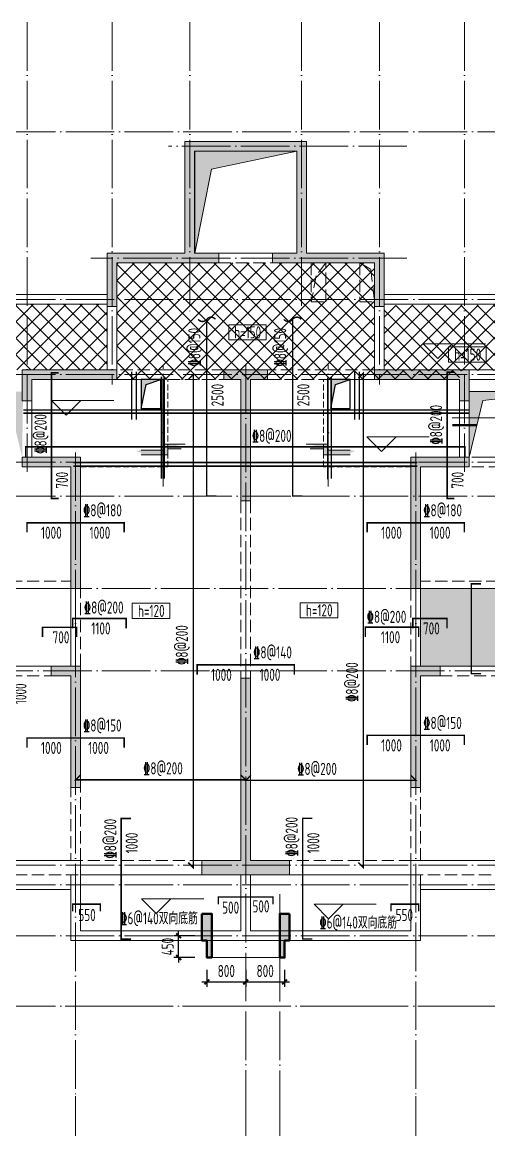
# Model space of a CAD drawing. Extents: x -129922 to 1190196, y -520662 to 139923.
# Drawn here: x 605740 to 615343, y -260659 to -237857 of the extents above; entities that cross this region are included whole.
import ezdxf
from ezdxf.enums import TextEntityAlignment as Align

# ---------------------------------------------------------------- set-up
doc = ezdxf.new("R2010")
doc.units = 0
doc.header["$LTSCALE"] = 1000
doc.header["$MEASUREMENT"] = 0
doc.linetypes.add('DASH', pattern=[0.35, 0.25, -0.1])
doc.linetypes.add('DOTE', pattern=[2.42, 2, -0.2, 0.02, -0.2])
for name, color, linetype, lineweight in [('A-墙体', 140, 'Continuous', 50), ('A-大样-填充', 8, 'Continuous', 9), ('A-平面-饰线', 11, 'Continuous', 15), ('A-标注-轴号', 3, 'Continuous', 15), ('A-轴线-塔楼', 1, 'DOTE', 9), ('A-轴线-隔墙', 41, 'DOTE', 9), ('S-基础-DQ', 6, 'Continuous', 20), ('S-墙柱-HATCH', 251, 'Continuous', 9), ('S-墙柱-WALL', 6, 'Continuous', 20), ('S-大样-HATCH', 251, 'Continuous', 9), ('S-大样-实线', 2, 'Continuous', 20), ('S-板-BEAM', 4, 'DASH', 20), ('S-板-BEAM-CON', 2, 'Continuous', 20), ('S-板-DIM', 3, 'Continuous', 20), ('S-板-大样索引', 3, 'Continuous', 20), ('S-板-板厚', 191, 'Continuous', 20), ('S-板-板面填充', 251, 'Continuous', 20), ('S-板-标高', 3, 'Continuous', 20), ('S-板-楼板正筋', 107, 'Continuous', 20), ('S-板-楼板正筋文字', 107, 'Continuous', 20), ('S-板-楼板负筋', 1, 'Continuous', 20), ('S-板-楼板负筋文字', 7, 'Continuous', 20), ('S-板-洞口边线', 211, 'Continuous', 20), ('S-轴网-轴线', 1, 'DOTE', 9)]:
    doc.layers.add(name, color=color, linetype=linetype, lineweight=lineweight)
doc.layers.add('HOLE', color=5, linetype='Continuous')
doc.layers.add('HOLE_HATCH', color=9, linetype='Continuous')
doc.styles.add('BW_Rein', font='tssdeng.shx', dxfattribs={"width": 0.7, "bigfont": 'hztxt.shx'})
doc.styles.add('TSSD_Dimension', font='tssdeng.shx', dxfattribs={"width": 0.7, "bigfont": 'HZTXT.SHX'})
doc.styles.add('TSSD_Rein', font='tssdeng.shx', dxfattribs={"width": 0.7, "bigfont": 'hztxt.shx'})
doc.styles.add('样式 1', font='tssdeng.shx', dxfattribs={"width": 0.7, "bigfont": 'tssdchn.shx'})
doc.dimstyles.new('TSSD_100_100$0', dxfattribs={"dimtxt": 250, "dimasz": 100, "dimexe": 100, "dimexo": 250, "dimgap": 100, "dimtad": 1, "dimdec": 0, "dimzin": 0, "dimdsep": 46, "dimtxsty": 'TSSD_Dimension', "dimblk": 'ARCHTICK', "dimcen": 0, "dimdle": 100, "dimclrd": 3, "dimclre": 3, "dimclrt": 7, "dimadec": 0, "dimazin": 0, "dimtfac": 1, "dimtdec": 0, "dimtix": 1, "dimtmove": 2, "dimatfit": 0, "dimldrblk": 'ARCHTICK', "dimfxl": 0, "dimtolj": 1, "dimtzin": 0, "dimarcsym": 0})

# ---------------------------------------------------------------- blocks, each defined once
blk = doc.blocks.new('ZHOUWANG3')
at = {"layer": 'A-标注-轴号'}
for p, q in [((108752, 226834), (108752, 222834)), ((112252, 226834), (112252, 222834)), ((112952, 226834), (112952, 222834)), ((115752, 226834), (115752, 222834))]:
    blk.add_line(p, q, dxfattribs=at)
at = {"layer": 'A-轴线-塔楼', "linetype": 'DOTE', "ltscale": 0.5}
for p, q in [((107752, 248942), (107752, 239686)), ((109502, 248942), (109502, 241486)), ((111102, 248942), (111102, 242986)), ((113402, 248942), (113402, 243076)), ((115002, 248942), (115002, 241486)), ((116752, 248942), (116752, 239686)), ((139798, 246686), (85362, 246686)), ((115570, 246386), (110660, 246386)), ((115570, 244086), (109062, 244086)), ((139798, 243236), (85362, 243236)), ((112252, 241886), (112252, 226834)), ((139798, 241686), (85362, 241686)), ((139798, 239886), (85362, 239886)), ((108752, 240086), (108752, 226834)), ((115752, 240086), (115752, 226834)), ((139798, 239186), (85362, 239186)), ((122394, 235586), (101608, 235586)), ((139798, 231586), (85362, 231586)), ((112952, 230993), (112952, 226834)), ((139798, 228686), (85362, 228686))]:
    blk.add_line(p, q, dxfattribs=at)
at = {"layer": 'A-轴线-隔墙', "ltscale": 0.5}
for p, q in [((110552, 239386), (110552, 241886)), ((113952, 239386), (113952, 241886)), ((122394, 237286), (101608, 237286)), ((139798, 231186), (85362, 231186)), ((139798, 230136), (85362, 230136))]:
    blk.add_line(p, q, dxfattribs=at)
blk = doc.blocks.new('_ArchTick')
at = {"color": 0, "linetype": 'ByBlock', "const_width": 0.4}
blk.add_lwpolyline([(-0.5, -0.5), (0.5, 0.5)], dxfattribs=at)
blk = doc.blocks.new('*D1192')
at = {"layer": 'Defpoints', "color": 0, "transparency": 16777216}
for p in [(609540, -257113), (610340, -257113), (610340, -257615)]:
    blk.add_point(p, dxfattribs=at)
at = {"layer": 'S-板-DIM', "color": 3, "lineweight": -2, "transparency": 16777216}
for p, q in [((609540, -257363), (609540, -257715)), ((610340, -257363), (610340, -257715)), ((609440, -257615), (610440, -257615))]:
    blk.add_line(p, q, dxfattribs=at)
at = {"layer": 'S-板-DIM', "color": 3, "lineweight": -2, "transparency": 16777216, "xscale": 100, "yscale": 100, "zscale": 100, "rotation": 180}
blk.add_blockref('_ArchTick', (609540, -257615), dxfattribs=at)
at = {"layer": 'S-板-DIM', "color": 3, "lineweight": -2, "transparency": 16777216, "xscale": 100, "yscale": 100, "zscale": 100}
blk.add_blockref('_ArchTick', (610340, -257615), dxfattribs=at)
at = {"layer": 'S-板-DIM', "color": 7, "transparency": 16777216, "insert": (609940, -257390), "char_height": 250, "attachment_point": 5, "style": 'TSSD_Dimension'}
blk.add_mtext('\\A1;800', dxfattribs=at)
blk = doc.blocks.new('*D1193')
at = {"layer": 'Defpoints', "color": 0, "transparency": 16777216}
for p in [(610340, -257113), (611140, -257113), (611140, -257615)]:
    blk.add_point(p, dxfattribs=at)
at = {"layer": 'S-板-DIM', "color": 3, "lineweight": -2, "transparency": 16777216}
for p, q in [((610340, -257363), (610340, -257715)), ((611140, -257363), (611140, -257715)), ((610240, -257615), (611240, -257615))]:
    blk.add_line(p, q, dxfattribs=at)
at = {"layer": 'S-板-DIM', "color": 3, "lineweight": -2, "transparency": 16777216, "xscale": 100, "yscale": 100, "zscale": 100, "rotation": 180}
blk.add_blockref('_ArchTick', (610340, -257615), dxfattribs=at)
at = {"layer": 'S-板-DIM', "color": 3, "lineweight": -2, "transparency": 16777216, "xscale": 100, "yscale": 100, "zscale": 100}
blk.add_blockref('_ArchTick', (611140, -257615), dxfattribs=at)
at = {"layer": 'S-板-DIM', "color": 7, "transparency": 16777216, "insert": (610740, -257390), "char_height": 250, "attachment_point": 5, "style": 'TSSD_Dimension'}
blk.add_mtext('\\A1;800', dxfattribs=at)
blk = doc.blocks.new('*D1194')
at = {"layer": 'Defpoints', "color": 0, "transparency": 16777216}
for p in [(608959, -256663), (609540, -256663), (609540, -257113)]:
    blk.add_point(p, dxfattribs=at)
at = {"layer": 'S-板-DIM', "color": 3, "lineweight": -2, "transparency": 16777216}
for p, q in [((609290, -256663), (608859, -256663)), ((608959, -256663), (608959, -256563)), ((608959, -257113), (608959, -256663)), ((609290, -257113), (608859, -257113)), ((608959, -257113), (608959, -257213))]:
    blk.add_line(p, q, dxfattribs=at)
at = {"layer": 'S-板-DIM', "color": 3, "lineweight": -2, "transparency": 16777216, "xscale": 100, "yscale": 100, "zscale": 100}
for p, rotation in [((608959, -256663), 270), ((608959, -257113), 90)]:
    blk.add_blockref('_ArchTick', p, dxfattribs=dict(at, rotation=rotation))
at = {"layer": 'S-板-DIM', "color": 7, "transparency": 16777216, "insert": (608734, -256888), "char_height": 250, "attachment_point": 5, "rotation": 90, "style": 'TSSD_Dimension'}
blk.add_mtext('\\A1;450', dxfattribs=at)
blk = doc.blocks.new('BW-589342417', base_point=(4333675, -394877))
at = {"layer": 'A-大样-填充', "ltscale": 0.5}
h = blk.add_hatch(color=256, dxfattribs=at)
h.dxf.hatch_style = 1
h.paths.add_polyline_path([(4333875, -393977), (4333675, -393977), (4333675, -394877), (4333775, -394877), (4333775, -394527), (4333875, -394527)])
at = {"layer": 'A-墙体'}
blk.add_lwpolyline([(4333875, -393977), (4333675, -393977), (4333675, -394877), (4333775, -394877), (4333775, -394527), (4333875, -394527), (4333875, -393977)], dxfattribs=at)
blk = doc.blocks.new('BW-589341045', base_point=(4332075, -394877))
at = {"layer": 'A-大样-填充', "ltscale": 0.5}
h = blk.add_hatch(color=256, dxfattribs=at)
h.dxf.hatch_style = 1
h.paths.add_polyline_path([(4332075, -393977), (4332275, -393977), (4332275, -394877), (4332175, -394877), (4332175, -394527), (4332075, -394527)])
at = {"layer": 'A-墙体'}
blk.add_lwpolyline([(4332075, -393977), (4332275, -393977), (4332275, -394877), (4332175, -394877), (4332175, -394527), (4332075, -394527), (4332075, -393977)], dxfattribs=at)
blk = doc.blocks.new('BW-525078071', base_point=(4324908, -588234))
at = {"layer": 'S-板-洞口边线', "linetype": 'DASH'}
for points in [[(4324908, -587234), (4324908, -588184), (4325208, -588184), (4325208, -587234), (4324908, -587234)], [(4325208, -587234), (4325008, -587502), (4324908, -588184)], [(4325908, -587234), (4325908, -588184), (4326208, -588184), (4326208, -587234), (4325908, -587234)], [(4325908, -587234), (4326133, -587368), (4326208, -588184)], [(4338158, -587534), (4338158, -588334), (4338458, -588334), (4338458, -587534), (4338158, -587534)], [(4338458, -587534), (4338258, -587802), (4338158, -588334)], [(4339158, -587534), (4339158, -588334), (4339458, -588334), (4339458, -587534), (4339158, -587534)], [(4339158, -587534), (4339383, -587668), (4339458, -588334)], [(4346408, -587484), (4346408, -588184), (4346708, -588184), (4346708, -587484), (4346408, -587484)], [(4346708, -587484), (4346508, -587752), (4346408, -588184)], [(4347408, -587484), (4347408, -588184), (4347708, -588184), (4347708, -587484), (4347408, -587484)], [(4347408, -587484), (4347633, -587618), (4347708, -588184)]]:
    blk.add_lwpolyline(points, dxfattribs=at)
blk = doc.blocks.new('BW-510431574', base_point=(4321592, -669833))
at = {"layer": 'S-大样-HATCH'}
h = blk.add_hatch(color=256, dxfattribs=at)
h.dxf.hatch_style = 1
h.paths.add_polyline_path([(4321592, -669283), (4321792, -669283), (4321792, -669833), (4321692, -669833), (4321692, -669483), (4321592, -669483)])
at = {"layer": 'S-大样-实线'}
blk.add_lwpolyline([(4321592, -669283), (4321792, -669283), (4321792, -669833), (4321692, -669833), (4321692, -669483), (4321592, -669483), (4321592, -669283)], dxfattribs=at)
blk = doc.blocks.new('新块')
at = {"layer": 'S-基础-DQ'}
h = blk.add_hatch(color=8, dxfattribs=at)
h.dxf.hatch_style = 1
h.paths.add_polyline_path([(100, 25), (371, 25), (371, 54), (266, 91), (455, 125), (0, 125), (0, 0), (-451, 0), (-556, -19), (-451, -56), (-451, -100), (100, -100)])
for points in [[(455, 125), (0, 125), (0, 0), (-451, 0)], [(371, 25), (100, 25), (100, -100), (-451, -100)]]:
    blk.add_lwpolyline(points, dxfattribs=at)
blk = doc.blocks.new('BW-11249575', base_point=(4312308, -603454))
at = {"layer": 'S-板-板面填充'}
h = blk.add_hatch(color=256, dxfattribs=at)
h.dxf.hatch_style = 1
h.paths.add_polyline_path([(4337858, -585234), (4335758, -585234), (4335758, -587334), (4336104, -585604)])
h = blk.add_hatch(color=256, dxfattribs=at)
h.dxf.hatch_style = 1
h.paths.add_polyline_path([(4330276, -590184), (4332226, -590184), (4332208, -591534), (4331926, -590369)])
h = blk.add_hatch(color=256, dxfattribs=at)
h.dxf.hatch_style = 1
h.paths.add_polyline_path([(4343340, -590184), (4341390, -590184), (4341408, -591534), (4341690, -590369)])
h = blk.add_hatch(dxfattribs=at)
h.set_pattern_fill('DOTS', color=256, scale=30, style=0)
h.set_pattern_definition([(0, (4327008.12, -596833.515), (23.8125, 47.625), [0, -47.625])])
h.paths.add_polyline_path([(4340408, -594234), (4346608, -594234), (4346608, -595834), (4340408, -595834)])
at = {"layer": 'A-平面-饰线'}
for p, q in [((4330908, -600434), (4333208, -600434)), ((4336008, -601484), (4336008, -601834)), ((4336008, -601834), (4336808, -601834))]:
    blk.add_line(p, q, dxfattribs=at)
for points in [[(4343408, -590184), (4341408, -590184)], [(4342708, -600434), (4340408, -600434), (4340408, -601484), (4337608, -601484), (4337608, -601834), (4336808, -601834)]]:
    blk.add_lwpolyline(points, dxfattribs=at)
at = {"layer": 'S-基础-DQ'}
for p, q in [((4334158, -589934), (4335108, -589934)), ((4338508, -589934), (4339458, -589934))]:
    blk.add_line(p, q, dxfattribs=at)
at = {"layer": 'S-基础-DQ', "linetype": 'DASH', "ltscale": 0.5}
for points in [[(4333408, -591734), (4335208, -591734), (4335208, -589934)], [(4340208, -591734), (4338408, -591734), (4338408, -589934)]]:
    blk.add_lwpolyline(points, dxfattribs=at)
at = {"layer": 'S-基础-DQ', "ltscale": 0.5}
for points in [[(4333408, -591634), (4335108, -591634), (4335108, -589934)], [(4340208, -591634), (4338508, -591634), (4338508, -589934)], [(4333308, -595834), (4333308, -594234)], [(4333308, -595834), (4333308, -594234)], [(4340308, -595834), (4340308, -594234)], [(4340308, -595834), (4340308, -594234)]]:
    blk.add_lwpolyline(points, dxfattribs=at)
at = {"layer": 'S-板-BEAM'}
for p, q in [((4336258, -587534), (4337358, -587534)), ((4335183, -589734), (4334158, -589734)), ((4336358, -589734), (4335133, -589734)), ((4338483, -589734), (4337258, -589734)), ((4339458, -589734), (4338433, -589734)), ((4334158, -589934), (4336358, -589934)), ((4337258, -589934), (4339458, -589934)), ((4341458, -591734), (4343008, -591734)), ((4336708, -592434), (4336708, -596534)), ((4336908, -596534), (4336908, -592434)), ((4330208, -594084), (4333208, -594084)), ((4343408, -594084), (4340408, -594084)), ((4333408, -595834), (4333408, -594234)), ((4340208, -594234), (4340208, -595834)), ((4330208, -596034), (4332808, -596034)), ((4340808, -596034), (4343408, -596034)), ((4333208, -597934), (4333208, -599834)), ((4333408, -599834), (4333408, -597934)), ((4340208, -597934), (4340208, -599834)), ((4340408, -599834), (4340408, -597934)), ((4335908, -599834), (4333408, -599834)), ((4340208, -599834), (4337708, -599834)), ((4331008, -600134), (4333408, -600134)), ((4340208, -600134), (4342608, -600134))]:
    blk.add_line(p, q, dxfattribs=at)
at = {"layer": 'S-板-BEAM-CON'}
for p, q in [((4337358, -587334), (4336258, -587334)), ((4333958, -588184), (4326408, -588184)), ((4346208, -588184), (4339658, -588184)), ((4326408, -588384), (4333958, -588384)), ((4333958, -588434), (4333958, -589734)), ((4334158, -589734), (4334158, -588434)), ((4339458, -588434), (4339458, -589734)), ((4339658, -588384), (4346208, -588384)), ((4339658, -589734), (4339658, -588434)), ((4345658, -589734), (4341408, -589734)), ((4341408, -589934), (4345658, -589934)), ((4332408, -591534), (4332408, -590374)), ((4341208, -590374), (4341208, -591534)), ((4341408, -591534), (4341408, -590374)), ((4343008, -591534), (4341458, -591534)), ((4333208, -594234), (4330208, -594234)), ((4333208, -594234), (4333208, -595834)), ((4340408, -594234), (4343408, -594234)), ((4340408, -595834), (4340408, -594234)), ((4332808, -595834), (4330208, -595834)), ((4343408, -595834), (4340808, -595834)), ((4333408, -599834), (4331008, -599834)), ((4333408, -601284), (4333408, -599834)), ((4340208, -599834), (4340208, -601284)), ((4342608, -599834), (4340208, -599834)), ((4333208, -600134), (4333208, -601484)), ((4333408, -600134), (4335908, -600134)), ((4336708, -600134), (4336708, -601284)), ((4336908, -601284), (4336908, -600134)), ((4337708, -600134), (4340208, -600134)), ((4340408, -601484), (4340408, -600134)), ((4336708, -601284), (4333408, -601284)), ((4337608, -601284), (4336908, -601284)), ((4340208, -601284), (4337608, -601284)), ((4333208, -601484), (4336808, -601484)), ((4336808, -601484), (4337608, -601484)), ((4337608, -601484), (4340408, -601484))]:
    blk.add_line(p, q, dxfattribs=at)
at = {"layer": 'S-板-洞口边线'}
blk.add_lwpolyline([(4337858, -585234), (4335758, -585234), (4335758, -587334), (4336104, -585604)], close=True, dxfattribs=at)
blk.add_lwpolyline([(4341408, -591534), (4341690, -590369), (4343340, -590184)], dxfattribs=at)
at = {"layer": 'A-平面-饰线'}
for name, p in [('BW-525078071', (4324908, -588234)), ('BW-589341045', (4335908, -601834)), ('BW-589342417', (4337508, -601834))]:
    blk.add_blockref(name, p, dxfattribs=at)
at = {"layer": 'S-基础-DQ'}
blk.add_blockref('新块', (4335108, -591388), dxfattribs=at)
blk.add_blockref('新块', (4335108, -591388), dxfattribs=at)
at = {"layer": 'S-基础-DQ', "xscale": -1}
blk.add_blockref('新块', (4338508, -591388), dxfattribs=at)
at = {"layer": 'S-板-BEAM-CON'}
blk.add_blockref('BW-510431574', (4335908, -601834), dxfattribs=at)
at = {"layer": 'S-板-BEAM-CON', "xscale": -1}
blk.add_blockref('BW-510431574', (4337708, -601834), dxfattribs=at)
blk = doc.blocks.new('safhgfjhgfj')
at = {"layer": 'S-墙柱-HATCH', "ltscale": 0.2}
h = blk.add_hatch(color=256, dxfattribs=at)
h.paths.add_polyline_path([(6336110, -688648), (6336110, -694018), (6335910, -694018), (6335910, -693248), (6333210, -693248), (6333210, -693048), (6333310, -693048), (6335910, -693048), (6335910, -687998), (6336510, -687998), (6336510, -688648)])
h.paths.add_polyline_path([(6312710, -703448), (6312710, -703148), (6311910, -703148), (6311910, -698748), (6311710, -698748), (6311710, -703148), (6310910, -703148), (6310910, -703448)])
h.paths.add_polyline_path([(6311910, -697548), (6311710, -697548), (6311710, -695048), (6311310, -695048), (6311310, -694848), (6312310, -694848), (6312310, -695048), (6311910, -695048)])
h.paths.add_polyline_path([(6325110, -697548), (6325310, -697548), (6325310, -695048), (6325710, -695048), (6325710, -694848), (6324710, -694848), (6324710, -695048), (6325110, -695048)])
h.paths.add_polyline_path([(6324310, -703448), (6324310, -703148), (6325110, -703148), (6325110, -698748), (6325310, -698748), (6325310, -703148), (6326110, -703148), (6326110, -703448)])
h.paths.add_polyline_path([(6331360, -703448), (6331360, -703148), (6331810, -703148), (6331810, -699398), (6332010, -699398), (6332010, -703148), (6332810, -703148), (6332810, -703448)])
h.paths.add_polyline_path([(6332010, -695748), (6331810, -695748), (6331810, -693248), (6331660, -693248), (6331660, -693048), (6332010, -693048)])
h.paths.add_polyline_path([(6336310, -703148), (6336110, -703148), (6336110, -699598), (6335910, -699598), (6335910, -703748), (6336310, -703748)])
h.paths.add_polyline_path([(6336610, -695748), (6336110, -695748), (6336110, -698548), (6335910, -698548), (6335910, -695498), (6336610, -695498)])
h.paths.add_polyline_path([(6319410, -703448), (6319410, -703148), (6318610, -703148), (6318610, -699398), (6318410, -699398), (6318410, -703148), (6317610, -703148), (6317610, -703448)])
h.paths.add_polyline_path([(6318410, -695748), (6318610, -695748), (6318610, -693248), (6318960, -693248), (6318960, -693048), (6318060, -693048), (6318060, -693248), (6318410, -693248)])
h.paths.add_polyline_path([(6307910, -693048), (6307910, -693248), (6309510, -693248), (6309510, -693688), (6309710, -693688), (6309710, -693048)])
h.paths.add_polyline_path([(6314110, -693248), (6315860, -693248), (6315860, -693048), (6313910, -693048), (6313910, -693688), (6314110, -693688)])
h.paths.add_polyline_path([(6322910, -693248), (6321160, -693248), (6321160, -693048), (6323110, -693048), (6323110, -693688), (6322910, -693688)])
h.paths.add_polyline_path([(6329135, -693048), (6329135, -693248), (6327510, -693248), (6327510, -693688), (6327310, -693688), (6327310, -693048)])
h.paths.add_polyline_path([(6321360, -691748), (6321360, -690648), (6319760, -690648), (6319760, -688348), (6317260, -688348), (6317260, -690648), (6315660, -690648), (6315660, -691748), (6315860, -691748), (6315860, -690848), (6317960, -690848), (6317960, -690648), (6317460, -690648), (6317460, -688548), (6319560, -688548), (6319560, -690648), (6319060, -690648), (6319060, -690848), (6321160, -690848), (6321160, -691748)])
h.paths.add_polyline_path([(6307910, -690498), (6307910, -691698), (6308110, -691698), (6308110, -687998), (6305610, -687998), (6305610, -688698), (6305810, -688698), (6305810, -688198), (6307910, -688198), (6307910, -690298), (6305810, -690298), (6305810, -689798), (6305610, -689798), (6305610, -690498)])
h.paths.add_polyline_path([(6300910, -688648), (6300910, -694018), (6301110, -694018), (6301110, -693248), (6303810, -693248), (6303810, -693048), (6303710, -693048), (6301110, -693048), (6301110, -687998), (6300510, -687998), (6300510, -688648)])
h.paths.add_polyline_path([(6313910, -695048), (6314910, -695048), (6314910, -697548), (6315110, -697548), (6315110, -694848), (6313910, -694848)])
h.paths.add_polyline_path([(6300410, -695748), (6300910, -695748), (6300910, -698548), (6301110, -698548), (6301110, -695498), (6300410, -695498)])
h.paths.add_polyline_path([(6295310, -703148), (6295060, -703148), (6295060, -695748), (6295900, -695748), (6295900, -695498), (6294810, -695498), (6294810, -703748), (6295310, -703748)])
h.paths.add_polyline_path([(6305660, -703448), (6305660, -703148), (6305210, -703148), (6305210, -699398), (6305010, -699398), (6305010, -703148), (6304210, -703148), (6304210, -703448)])
h.paths.add_polyline_path([(6315110, -701648), (6315110, -699148), (6314510, -699148), (6314510, -699348), (6314910, -699348), (6314910, -701648)])
h.paths.add_polyline_path([(6308710, -699348), (6309110, -699348), (6309110, -699148), (6308510, -699148), (6308510, -701648), (6308710, -701648)])
h.paths.add_polyline_path([(6308710, -695048), (6309710, -695048), (6309710, -694848), (6308510, -694848), (6308510, -697548), (6308710, -697548)])
h.paths.add_polyline_path([(6305010, -695748), (6305210, -695748), (6305210, -693248), (6305360, -693248), (6305360, -693048), (6305010, -693048)])
h.paths.add_polyline_path([(6328110, -690798), (6330810, -690798), (6330810, -690148), (6330610, -690148), (6330610, -690598), (6328110, -690598), (6328110, -688598), (6330610, -688598), (6330610, -689048), (6330810, -689048), (6330810, -687998), (6330310, -687998), (6330310, -688398), (6327910, -688398), (6327910, -691698), (6328110, -691698)])
h.paths.add_polyline_path([(6323110, -695048), (6322110, -695048), (6322110, -697548), (6321910, -697548), (6321910, -694848), (6323110, -694848)])
h.paths.add_polyline_path([(6341710, -703148), (6341960, -703148), (6341960, -695748), (6341120, -695748), (6341120, -695498), (6342210, -695498), (6342210, -703748), (6341710, -703748)])
h.paths.add_polyline_path([(6321910, -701648), (6321910, -699148), (6322510, -699148), (6322510, -699348), (6322110, -699348), (6322110, -701648)])
h.paths.add_polyline_path([(6328310, -699348), (6327910, -699348), (6327910, -699148), (6328510, -699148), (6328510, -701648), (6328310, -701648)])
h.paths.add_polyline_path([(6328310, -695048), (6327310, -695048), (6327310, -694848), (6328510, -694848), (6328510, -697548), (6328310, -697548)])
h.paths.add_polyline_path([(6300710, -703148), (6300910, -703148), (6300910, -699598), (6301110, -699598), (6301110, -703748), (6300710, -703748)])
at = {"layer": 'S-墙柱-WALL'}
for points in [[(6321360, -691748), (6321360, -690648), (6319760, -690648), (6319760, -688348), (6317260, -688348), (6317260, -690648), (6315660, -690648), (6315660, -691748), (6315860, -691748), (6315860, -690848), (6317960, -690848), (6317960, -690648), (6317460, -690648), (6317460, -688548), (6319560, -688548), (6319560, -690648), (6319060, -690648), (6319060, -690848), (6321160, -690848), (6321160, -691748)], [(6314110, -693248), (6315860, -693248), (6315860, -693048), (6313910, -693048), (6313910, -693688), (6314110, -693688)], [(6318410, -695748), (6318610, -695748), (6318610, -693248), (6318960, -693248), (6318960, -693048), (6318060, -693048), (6318060, -693248), (6318410, -693248)], [(6322910, -693248), (6321160, -693248), (6321160, -693048), (6323110, -693048), (6323110, -693688), (6322910, -693688)], [(6313910, -695048), (6314910, -695048), (6314910, -697548), (6315110, -697548), (6315110, -694848), (6313910, -694848)], [(6323110, -695048), (6322110, -695048), (6322110, -697548), (6321910, -697548), (6321910, -694848), (6323110, -694848)], [(6315110, -701648), (6315110, -699148), (6314510, -699148), (6314510, -699348), (6314910, -699348), (6314910, -701648)], [(6321910, -701648), (6321910, -699148), (6322510, -699148), (6322510, -699348), (6322110, -699348), (6322110, -701648)], [(6319410, -703448), (6319410, -703148), (6318610, -703148), (6318610, -699398), (6318410, -699398), (6318410, -703148), (6317610, -703148), (6317610, -703448)]]:
    blk.add_lwpolyline(points, close=True, dxfattribs=at)
blk = doc.blocks.new('sgfjhgfjhgkjhk')
at = {"layer": 'S-板-大样索引', "color": 1}
blk.add_line((6509666, -1423374), (6511393, -1423374), dxfattribs=at)
at = {"layer": 'S-板-大样索引', "color": 1, "const_width": 50}
blk.add_lwpolyline([(6509666, -1423524), (6510166, -1423524)], dxfattribs=at)
blk = doc.blocks.new('sgjhfgjhgj')
at = {"layer": 'HOLE_HATCH', "ltscale": 0.5}
for points in [[(282019, 605212), (282419, 605212), (282119, 605112), (282019, 604612)], [(285919, 605212), (286319, 605212), (286019, 605112), (285919, 604612)]]:
    blk.add_hatch(color=256, dxfattribs=at).paths.add_polyline_path(points)
at = {"layer": 'HOLE', "ltscale": 0.5}
for points in [[(282019, 604612), (282419, 604612), (282419, 605212), (282019, 605212)], [(285919, 604612), (286319, 604612), (286319, 605212), (285919, 605212)]]:
    blk.add_lwpolyline(points, close=True, dxfattribs=at)
for points in [[(282019, 604612), (282119, 605112), (282419, 605212)], [(285919, 604612), (286019, 605112), (286319, 605212)]]:
    blk.add_lwpolyline(points, dxfattribs=at)

msp = doc.modelspace()

# ---------------------------------------------------------------- hatches: boundary and pattern name
at = {"layer": 'S-板-板面填充'}
h = msp.add_hatch(dxfattribs=at)
h.set_pattern_fill('ANSI37', color=256, scale=150, style=0)
h.set_pattern_definition([(45, (607689.7, -243512.57), (-168.38, 168.38), []), (135, (607689.7, -243512.57), (-168.38, -168.38), [])])
h.paths.add_polyline_path([(612989.7, -242812.6), (607689.7, -242812.6), (607689.7, -245212.6), (603739.7, -245212.6), (603739.7, -245212.6), (614739.7, -245212.6), (614739.7, -245012.6), (612989.7, -245012.6)])
h = msp.add_hatch(dxfattribs=at)
h.set_pattern_fill('ANSI37', color=256, scale=150, style=0)
h.set_pattern_definition([(45, (-3726468.42, 407267.36), (-168.379802, 168.379802), []), (135, (-3726468.42, 407267.36), (-168.379802, -168.379802), [])])
h.paths.add_polyline_path([(599989.7, -243662.6), (607489.7, -243662.6), (607489.7, -245012.6), (599989.7, -245012.6)])
h = msp.add_hatch(dxfattribs=at)
h.set_pattern_fill('ANSI37', color=256, scale=150, style=0)
h.set_pattern_definition([(45, (-3714268.42, 407267.36), (-168.379802, 168.379802), []), (135, (-3714268.42, 407267.36), (-168.379802, -168.379802), [])])
h.paths.add_polyline_path([(613189.7, -243687.6), (619689.7, -243662.6), (619689.7, -245012.6), (613189.7, -245037.6)])

# ---------------------------------------------------------------- linework, layer by layer
at = {"layer": 'S-板-板厚'}
for points in [[(610759.3, -244086.1), (609989, -244086.1), (609989, -244396.3), (610759.3, -244396.3)], [(615286.2, -244544), (614515.9, -244544), (614515.9, -244854.3), (615286.2, -244854.3)], [(608776.8, -249819.6), (608006.4, -249819.6), (608006.4, -250129.8), (608776.8, -250129.8)], [(612232.3, -249807.6), (611461.9, -249807.6), (611461.9, -250117.8), (612232.3, -250117.8)]]:
    msp.add_lwpolyline(points, close=True, dxfattribs=at)
at = {"layer": 'S-板-标高'}
for p, q in [((614290.1, -244778.6), (613990.1, -244478.6)), ((613990.1, -244478.6), (615271.1, -244478.6)), ((614290.1, -244778.6), (614590.1, -244478.6)), ((606645.6, -245944.6), (606345.6, -245644.6)), ((606345.6, -245644.6), (607626.6, -245644.6)), ((606645.6, -245944.6), (606945.6, -245644.6)), ((613132.5, -246696), (612832.5, -246396)), ((612832.5, -246396), (614113.5, -246396)), ((613132.5, -246696), (613432.5, -246396)), ((608495.6, -256206.1), (608195.6, -255906.1)), ((608195.6, -255906.1), (609476.6, -255906.1)), ((608495.6, -256206.1), (608795.6, -255906.1)), ((612046.1, -256314.1), (611746.1, -256014.1)), ((611746.1, -256014.1), (613027.1, -256014.1)), ((612046.1, -256314.1), (612346.1, -256014.1))]:
    msp.add_line(p, q, dxfattribs=at)
at = {"layer": 'S-板-楼板正筋', "const_width": 30}
for points in [[(607992.5, -245055.1), (607992.5, -246042.5)], [(608087, -245055.1), (608087, -246042.5)], [(609155.6, -255156.5), (609261.6, -255262.6), (609261.6, -245112.6), (609155.6, -245218.6)], [(612583.5, -245055.1), (612583.5, -246042.5)], [(612655.6, -255156.5), (612761.6, -255262.6), (612761.6, -245078.6), (612655.6, -245184.7)], [(612678, -245055.1), (612678, -246042.5)], [(608607.4, -245154.2), (608607.4, -247251.7)], [(608661.9, -245154.2), (608661.9, -247251.7)], [(612024.4, -245173.7), (612024.4, -247271.1)], [(612103.3, -245154.2), (612103.3, -247251.7)], [(605760.5, -245839.1), (614934.5, -245839.1)], [(605760.5, -245906.6), (614934.5, -245906.6)], [(613867.8, -246922.4), (606791.6, -246922.4)], [(613867.8, -246998.2), (606791.6, -246998.2)], [(606945.8, -253348.2), (606839.7, -253454.3), (610339.7, -253454.3), (610233.6, -253348.2)], [(610445.8, -253359.4), (610339.7, -253465.5), (613839.7, -253465.5), (613733.6, -253359.4)]]:
    msp.add_lwpolyline(points, dxfattribs=at)
at = {"layer": 'S-板-楼板负筋', "const_width": 30}
for points in [[(609715.1, -243974.7, 0.5), (609538.1, -243974.7, -0.5), (609361.1, -243974.7)], [(611482.2, -243974.7, 0.5), (611305.2, -243974.7, -0.5), (611128.2, -243974.7)]]:
    msp.add_lwpolyline(points, format="xyb", dxfattribs=at)
at = {"layer": 'S-板-楼板负筋'}
for points, const_width in [([(609738.1, -247612.6), (609538.1, -247612.6), (609538.1, -243974.7)], 30), ([(611505.2, -247612.6), (611305.2, -247612.6), (611305.2, -243974.7)], 30), ([(606493.6, -247662.6), (606343.6, -247662.6), (606343.6, -245078), (606493.6, -245078)], 35), ([(614632.9, -247662.6), (614482.9, -247662.6), (614482.9, -245061.5), (614632.9, -245061.5)], 35), ([(605812.9, -246798.8), (605812.9, -246598.8), (614853.5, -246598.8), (614853.5, -246798.8)], 30), ([(605839.7, -248362.6), (605839.7, -248162.6), (607839.7, -248162.6), (607839.7, -248362.6)], 30), ([(612839.7, -248362.6), (612839.7, -248162.6), (614839.7, -248162.6), (614839.7, -248362.6)], 30), ([(615184.1, -251270.1), (614984.1, -251270.1), (614984.1, -249419.6), (615184.1, -249419.6)], 30), ([(606779.7, -250332.6), (606779.7, -250132.6), (607879.7, -250132.6), (607879.7, -250332.6)], 30), ([(613779.7, -250332.6), (613779.7, -250132.6), (614479.7, -250132.6), (614479.7, -250332.6)], 30), ([(606158.2, -250515.1), (606158.2, -250315.1), (606858.2, -250315.1), (606858.2, -250515.1)], 30), ([(612799.7, -250512.6), (612799.7, -250312.6), (613899.7, -250312.6), (613899.7, -250512.6)], 30), ([(609339.7, -251287.6), (609339.7, -251087.6), (611339.7, -251087.6), (611339.7, -251287.6)], 30), ([(605839.7, -252791.7), (605839.7, -252591.7), (607839.7, -252591.7), (607839.7, -252791.7)], 30), ([(612839.7, -252739.7), (612839.7, -252539.7), (614839.7, -252539.7), (614839.7, -252739.7)], 30), ([(607978.2, -256732.7), (607778.2, -256732.7), (607778.2, -254247.6), (607978.2, -254247.6)], 35), ([(611710.1, -256732.4), (611510.1, -256732.4), (611510.1, -254247.6), (611710.1, -254247.6)], 30), ([(606779.7, -256162.6), (606779.7, -256012.6), (607349.7, -256012.6), (607349.7, -256162.6)], 30), ([(609777.5, -256018.1), (609777.5, -255868.1), (610901.9, -255868.1), (610901.9, -256018.1)], 30), ([(613329.7, -256162.6), (613329.7, -256012.6), (613899.7, -256012.6), (613899.7, -256162.6)], 30)]:
    msp.add_lwpolyline(points, dxfattribs=dict(at, const_width=const_width))
at = {"layer": 'S-轴网-轴线'}
msp.add_lwpolyline([(582421.3, -258112.6), (639236.2, -258112.6)], dxfattribs=at)

# ---------------------------------------------------------------- block references
for name, p in [('ZHOUWANG3', (498087.8, -486799)), ('BW-11249575', (585839.7, -258732.6)), ('sgjhfgjhgj', (326171.2, -850424.7))]:
    msp.add_blockref(name, p)
at = {"layer": 'S-墙柱-HATCH'}
msp.add_blockref('safhgfjhgfj', (-5708170.7, 448035.8), dxfattribs=at)
at = {"layer": 'S-板-洞口边线'}
msp.add_blockref('sgfjhgfjhgkjhk', (-5895075.9, 1177372), dxfattribs=at)

# ---------------------------------------------------------------- texts
at = {"layer": 'S-板-板厚', "style": 'TSSD_Rein', "width": 0.7}
for s, p in [('h=150', (610380.2, -244242.6)), ('h=150', (614907, -244700.5)), ('h=120', (608397.6, -249976.1)), ('h=120', (611853.1, -249964.1))]:
    msp.add_text(s, height=250, dxfattribs=at).set_placement(p, align=Align.MIDDLE)
at = {"layer": 'S-板-楼板正筋文字', "linetype": 'Continuous', "style": '样式 1', "width": 0.7}
for p in [(609150.2, -251087.6), (612650.2, -251850.9)]:
    msp.add_text('\x848@200', height=250, rotation=90, dxfattribs=at).set_placement(p)
at = {"layer": 'S-板-楼板正筋文字', "style": '样式 1', "width": 0.7}
for s, p in [('\x848@200', (608227.9, -253342.8)), ('\x848@200', (611398.5, -253354.1)), ('\x846@140双向底筋', (607757.2, -256428.9)), ('\x846@140双向底筋', (611855.1, -256517.1))]:
    msp.add_text(s, height=250, dxfattribs=at).set_placement(p)
at = {"layer": 'S-板-楼板负筋文字', "linetype": 'Continuous', "style": '样式 1', "width": 0.7}
for s, rotation, p in [('\x848@150', 90, (609406.7, -244944.6)), ('\x848@150', 90, (611173.7, -244944.6)), ('\x848@200', 89.99999, (611409.1, -255034.6)), ('\x848@200', 89.99999, (607677.4, -255074.1))]:
    msp.add_text(s, height=250, rotation=rotation, dxfattribs=at).set_placement(p)
for s, p in [('2500', (609634.3, -245535)), ('2500', (611401.3, -245533)), ('1000', (605579.4, -251682.6)), ('1000', (607869.3, -254755.1)), ('1000', (611606.2, -254755.1))]:
    msp.add_text(s, height=250, rotation=90, dxfattribs=at).set_placement(p, align=Align.TOP_CENTER)
at = {"layer": 'S-板-楼板负筋文字', "style": 'BW_Rein', "width": 0.7}
for p in [(614382.1, -245735.4), (606242.8, -245924.9)]:
    msp.add_text('\x848@200', height=250, rotation=90, dxfattribs=at).set_placement(p, align=Align.RIGHT)
at = {"layer": 'S-板-楼板负筋文字', "style": '样式 1', "width": 0.7}
for s, p in [('\x848@200', (610465.4, -246498.1)), ('\x848@150', (606992.2, -252460.3)), ('\x848@150', (613992.2, -252408.3))]:
    msp.add_text(s, height=250, dxfattribs=at).set_placement(p)
at = {"layer": 'S-板-楼板负筋文字', "style": 'BW_Rein', "width": 0.7}
for p in [(606434.7, -247287.6), (614574, -247287.6)]:
    msp.add_text('700', height=250, rotation=90, dxfattribs=at).set_placement(p, align=Align.TOP_CENTER)
at = {"layer": 'S-板-楼板负筋文字', "linetype": 'Continuous', "style": '样式 1', "width": 0.7}
for s, p in [('\x848@180', (606992.2, -248031.1)), ('\x848@180', (613992.2, -248031.1)), ('\x848@200', (607009.1, -250032.1)), ('\x848@200', (612828.6, -250223.7)), ('\x848@140', (610492.2, -250956.1))]:
    msp.add_text(s, height=250, dxfattribs=at).set_placement(p)
for s, p in [('1000', (606339.7, -248242.6)), ('1000', (607339.7, -248242.6)), ('1000', (613339.7, -248242.6)), ('1000', (614339.7, -248242.6)), ('1100', (607359.7, -250212.6)), ('700', (614159.7, -250212.6)), ('700', (606538.2, -250395.1)), ('1100', (613319.7, -250392.6)), ('1000', (609839.7, -251167.6)), ('1000', (610839.7, -251167.6)), ('500', (610029.5, -255959.2)), ('500', (610652.9, -255934.5)), ('550', (607074.7, -256112.6)), ('550', (613604.7, -256112.6))]:
    msp.add_text(s, height=250, dxfattribs=at).set_placement(p, align=Align.TOP_CENTER)
at = {"layer": 'S-板-楼板负筋文字', "style": '样式 1', "width": 0.7}
for p in [(613339.7, -252619.7), (614339.7, -252619.7), (606339.7, -252671.7), (607310.8, -252671.7)]:
    msp.add_text('1000', height=250, dxfattribs=at).set_placement(p, align=Align.TOP_CENTER)

# ---------------------------------------------------------------- dimensions: what is measured, and where the dimension line sits
at = {"layer": 'S-板-DIM'}
for p1, p2, distance, picture, middle in [((609539.7, -257112.6), (609539.7, -256662.6), 581.1, '*D1194', (608733.6, -256887.6)), ((609539.7, -257112.6), (610339.7, -257112.6), -502, '*D1192', (609939.7, -257389.6)), ((610339.7, -257112.6), (611139.8, -257112.6), -502, '*D1193', (610739.7, -257389.6))]:
    dim = msp.add_aligned_dim(p1=p1, p2=p2, distance=distance, dimstyle='TSSD_100_100$0', dxfattribs=at)
    dim.commit()
    dim.dimension.update_dxf_attribs({"geometry": picture, "text_midpoint": middle})

doc.saveas('drawing.dxf')
